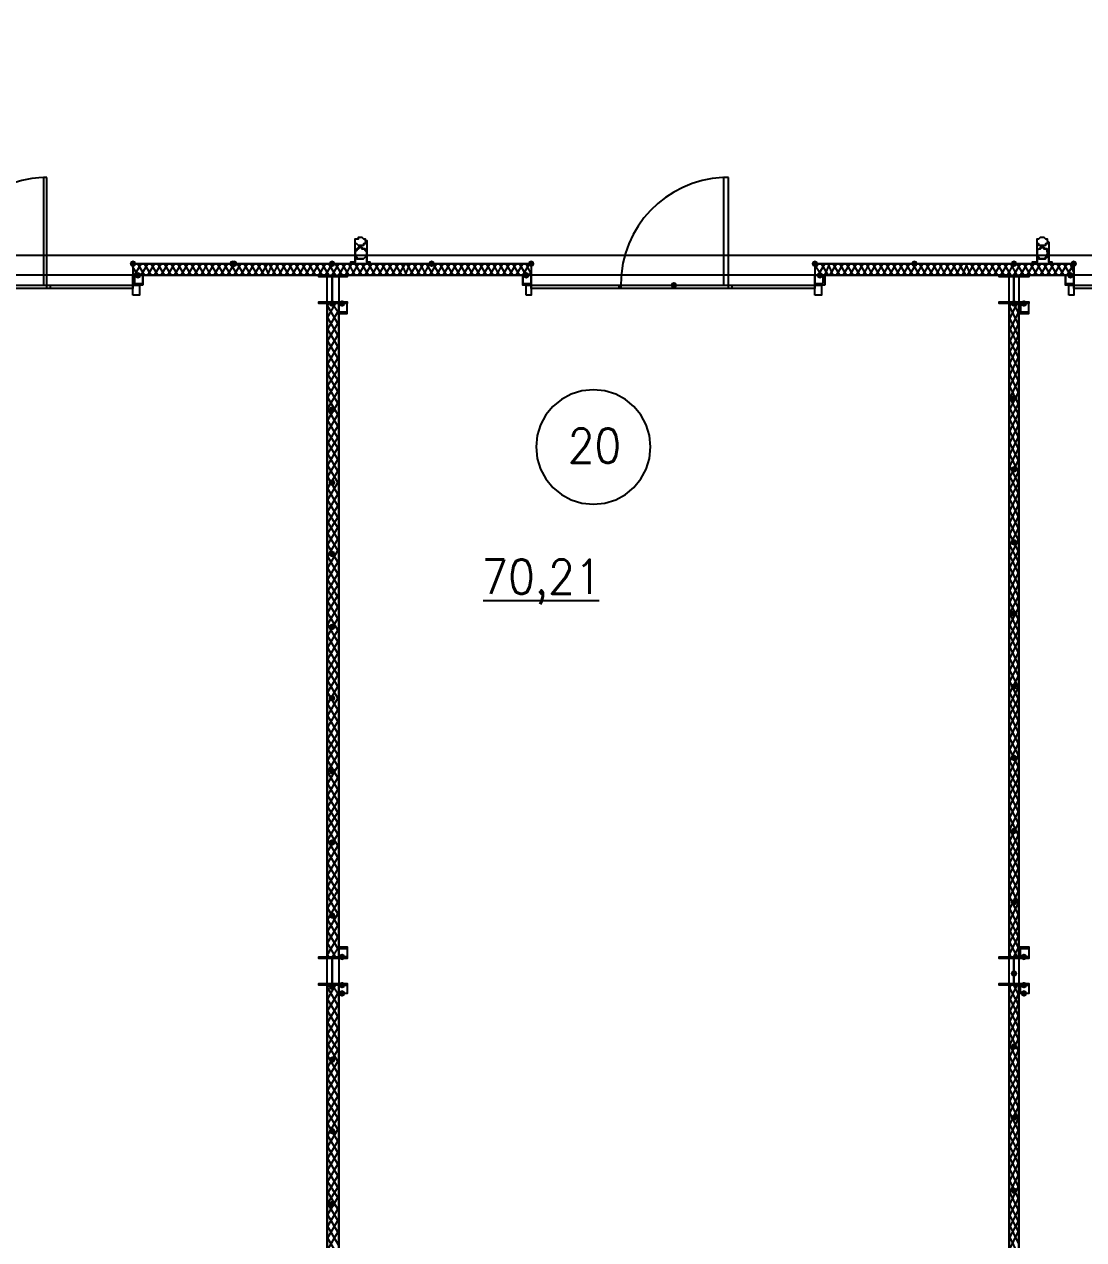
# Model space of a CAD drawing. Header units: millimetres. Extents: x 0 to 420, y 0 to 297.
# Drawn here: x 335 to 362.03, y 196.15 to 227.18 of the extents above; entities that cross this region are included whole.
import ezdxf

# ---------------------------------------------------------------- set-up
doc = ezdxf.new("R2010")
doc.units = ezdxf.units.MM
doc.layers.get('0').update_dxf_attribs({"linetype": 'CONTINUOUS'})
doc.styles.get("Standard").update_dxf_attribs({"font": 'STANDARD'})

msp = doc.modelspace()

# ---------------------------------------------------------------- hatches: boundary and pattern name
at = {"true_color": 0x0000fe}
for points in [[(337.862333, 221.064667), (337.837462, 221.004871), (337.777667, 220.98), (337.717871, 221.004871), (337.693, 221.064667), (337.717871, 221.124462), (337.777667, 221.149333), (337.837462, 221.124463)], [(340.402333, 221.064667), (340.377462, 221.004871), (340.317667, 220.98), (340.257871, 221.004871), (340.233, 221.064667), (340.257871, 221.124462), (340.317667, 221.149333), (340.377462, 221.124463)], [(340.444667, 221.064667), (340.419796, 221.004871), (340.36, 220.98), (340.300204, 221.004871), (340.275333, 221.064667), (340.300204, 221.124462), (340.36, 221.149333), (340.419796, 221.124463)], [(342.942333, 221.064667), (342.917462, 221.004871), (342.857667, 220.98), (342.797871, 221.004871), (342.773, 221.064667), (342.797871, 221.124462), (342.857667, 221.149333), (342.917462, 221.124463)], [(342.942333, 221.064667), (342.917462, 221.004871), (342.857667, 220.98), (342.797871, 221.004871), (342.773, 221.064667), (342.797871, 221.124462), (342.857667, 221.149333), (342.917462, 221.124463)], [(342.942333, 221.064667), (342.917462, 221.004871), (342.857667, 220.98), (342.797871, 221.004871), (342.773, 221.064667), (342.797871, 221.124462), (342.857667, 221.149333), (342.917462, 221.124463)], [(342.942333, 221.064667), (342.917462, 221.004871), (342.857667, 220.98), (342.797871, 221.004871), (342.773, 221.064667), (342.797871, 221.124462), (342.857667, 221.149333), (342.917462, 221.124463)], [(345.482333, 221.064667), (345.457462, 221.004871), (345.397667, 220.98), (345.337871, 221.004871), (345.313, 221.064667), (345.337871, 221.124462), (345.397667, 221.149333), (345.457462, 221.124463)], [(345.482333, 221.064667), (345.457462, 221.004871), (345.397667, 220.98), (345.337871, 221.004871), (345.313, 221.064667), (345.337871, 221.124462), (345.397667, 221.149333), (345.457462, 221.124463)], [(348.022333, 221.064667), (347.997462, 221.004871), (347.937667, 220.98), (347.877871, 221.004871), (347.853, 221.064667), (347.877871, 221.124462), (347.937667, 221.149333), (347.997462, 221.124463)], [(355.261333, 221.064667), (355.236463, 221.004871), (355.176667, 220.98), (355.116871, 221.004871), (355.092, 221.064667), (355.116871, 221.124462), (355.176667, 221.149333), (355.236462, 221.124463)], [(357.801333, 221.064667), (357.776462, 221.004871), (357.716667, 220.98), (357.656871, 221.004871), (357.632, 221.064667), (357.656871, 221.124462), (357.716667, 221.149333), (357.776462, 221.124463)], [(357.801333, 221.064667), (357.776462, 221.004871), (357.716667, 220.98), (357.656871, 221.004871), (357.632, 221.064667), (357.656871, 221.124462), (357.716667, 221.149333), (357.776462, 221.124463)], [(360.341333, 221.064667), (360.316462, 221.004871), (360.256667, 220.98), (360.196871, 221.004871), (360.172, 221.064667), (360.196871, 221.124462), (360.256667, 221.149333), (360.316462, 221.124463)], [(360.341333, 221.064667), (360.316462, 221.004871), (360.256667, 220.98), (360.196871, 221.004871), (360.172, 221.064667), (360.196871, 221.124462), (360.256667, 221.149333), (360.316462, 221.124463)], [(360.341333, 221.064667), (360.316462, 221.004871), (360.256667, 220.98), (360.196871, 221.004871), (360.172, 221.064667), (360.196871, 221.124462), (360.256667, 221.149333), (360.316462, 221.124463)], [(360.341333, 221.064667), (360.316462, 221.004871), (360.256667, 220.98), (360.196871, 221.004871), (360.172, 221.064667), (360.196871, 221.124462), (360.256667, 221.149333), (360.316462, 221.124463)], [(361.865333, 221.064667), (361.840463, 221.004871), (361.780667, 220.98), (361.720871, 221.004871), (361.696, 221.064667), (361.720871, 221.124462), (361.780667, 221.149333), (361.840462, 221.124463)]]:
    msp.add_hatch(color=0, dxfattribs=at).paths.add_polyline_path(points, flags=0)
at = {"true_color": 0x000007}
h = msp.add_hatch(color=0, dxfattribs=at)
h.paths.add_polyline_path([(337.777667, 221.064667), (342.857667, 221.064667)], flags=0)
h.paths.add_polyline_path([(342.857667, 221.064667), (337.777667, 221.064667)], flags=0)
h = msp.add_hatch(color=0, dxfattribs=at)
h.paths.add_polyline_path([(342.857667, 221.064667), (347.937667, 221.064667)], flags=0)
h.paths.add_polyline_path([(347.937667, 221.064667), (342.857667, 221.064667)], flags=0)
h = msp.add_hatch(color=0, dxfattribs=at)
h.paths.add_polyline_path([(355.176667, 221.064667), (360.256667, 221.064667)], flags=0)
h.paths.add_polyline_path([(360.256667, 221.064667), (355.176667, 221.064667)], flags=0)
h = msp.add_hatch(color=0, dxfattribs=at)
h.paths.add_polyline_path([(360.256667, 221.064667), (361.780667, 221.064667)], flags=0)
h.paths.add_polyline_path([(361.780667, 221.064667), (360.256667, 221.064667)], flags=0)
for points in [[(337.989333, 220.768333), (337.964462, 220.708537), (337.904667, 220.683667), (337.844871, 220.708537), (337.82, 220.768333), (337.844871, 220.828129), (337.904667, 220.853), (337.964462, 220.828129)], [(347.895333, 220.768333), (347.870463, 220.708537), (347.810667, 220.683667), (347.750871, 220.708537), (347.726, 220.768333), (347.750871, 220.828129), (347.810667, 220.853), (347.870462, 220.828129)], [(351.663, 220.514333), (351.638129, 220.454537), (351.578333, 220.429667), (351.518537, 220.454537), (351.493667, 220.514333), (351.518537, 220.574129), (351.578333, 220.599), (351.638129, 220.574129)], [(351.663, 220.514333), (351.638129, 220.454537), (351.578333, 220.429667), (351.518537, 220.454537), (351.493667, 220.514333), (351.518537, 220.574129), (351.578333, 220.599), (351.638129, 220.574129)], [(355.388333, 220.768333), (355.363462, 220.708537), (355.303667, 220.683667), (355.243871, 220.708537), (355.219, 220.768333), (355.243871, 220.828129), (355.303667, 220.853), (355.363462, 220.828129)], [(361.780667, 220.768333), (361.755796, 220.708537), (361.696, 220.683667), (361.636204, 220.708537), (361.611333, 220.768333), (361.636204, 220.828129), (361.696, 220.853), (361.755796, 220.828129)], [(342.942333, 220.048667), (342.917462, 219.988871), (342.857667, 219.964), (342.797871, 219.988871), (342.773, 220.048667), (342.797871, 220.108462), (342.857667, 220.133333), (342.917462, 220.108463)], [(343.196333, 220.048667), (343.171462, 219.988871), (343.111667, 219.964), (343.051871, 219.988871), (343.027, 220.048667), (343.051871, 220.108462), (343.111667, 220.133333), (343.171462, 220.108463)], [(360.341333, 220.048667), (360.316462, 219.988871), (360.256667, 219.964), (360.196871, 219.988871), (360.172, 220.048667), (360.196871, 220.108462), (360.256667, 220.133333), (360.316462, 220.108463)], [(360.595333, 220.048667), (360.570462, 219.988871), (360.510667, 219.964), (360.450871, 219.988871), (360.426, 220.048667), (360.450871, 220.108462), (360.510667, 220.133333), (360.570462, 220.108463)], [(360.341333, 217.635667), (360.316462, 217.575871), (360.256667, 217.551), (360.196871, 217.575871), (360.172, 217.635667), (360.196871, 217.695462), (360.256667, 217.720333), (360.316462, 217.695463)], [(342.942333, 217.339333), (342.917462, 217.279538), (342.857667, 217.254667), (342.797871, 217.279538), (342.773, 217.339333), (342.797871, 217.399129), (342.857667, 217.424), (342.917462, 217.399129)], [(360.341333, 215.815333), (360.316462, 215.755537), (360.256667, 215.730667), (360.196871, 215.755537), (360.172, 215.815333), (360.196871, 215.875129), (360.256667, 215.9), (360.316462, 215.875129)], [(342.942333, 215.476667), (342.917462, 215.416871), (342.857667, 215.392), (342.797871, 215.416871), (342.773, 215.476667), (342.797871, 215.536462), (342.857667, 215.561333), (342.917462, 215.536463)], [(360.341333, 213.952667), (360.316462, 213.892871), (360.256667, 213.868), (360.196871, 213.892871), (360.172, 213.952667), (360.196871, 214.012462), (360.256667, 214.037333), (360.316462, 214.012463)], [(342.942333, 213.656333), (342.917462, 213.596537), (342.857667, 213.571667), (342.797871, 213.596537), (342.773, 213.656333), (342.797871, 213.716129), (342.857667, 213.741), (342.917462, 213.716129)], [(360.341333, 212.132333), (360.316462, 212.072537), (360.256667, 212.047667), (360.196871, 212.072537), (360.172, 212.132333), (360.196871, 212.192129), (360.256667, 212.217), (360.316462, 212.192129)], [(342.942333, 211.793667), (342.917462, 211.733871), (342.857667, 211.709), (342.797871, 211.733871), (342.773, 211.793667), (342.797871, 211.853462), (342.857667, 211.878333), (342.917462, 211.853463)], [(360.341333, 210.269667), (360.316462, 210.209871), (360.256667, 210.185), (360.196871, 210.209871), (360.172, 210.269667), (360.196871, 210.329462), (360.256667, 210.354333), (360.316462, 210.329463)], [(342.942333, 209.973333), (342.917462, 209.913537), (342.857667, 209.888667), (342.797871, 209.913537), (342.773, 209.973333), (342.797871, 210.033129), (342.857667, 210.058), (342.917462, 210.033129)], [(360.341333, 208.449333), (360.316462, 208.389537), (360.256667, 208.364667), (360.196871, 208.389537), (360.172, 208.449333), (360.196871, 208.509129), (360.256667, 208.534), (360.316462, 208.509129)], [(342.942333, 208.110667), (342.917462, 208.050871), (342.857667, 208.026), (342.797871, 208.050871), (342.773, 208.110667), (342.797871, 208.170462), (342.857667, 208.195333), (342.917462, 208.170463)], [(360.341333, 206.586667), (360.316462, 206.526871), (360.256667, 206.502), (360.196871, 206.526871), (360.172, 206.586667), (360.196871, 206.646462), (360.256667, 206.671333), (360.316462, 206.646463)], [(342.942333, 206.290333), (342.917462, 206.230537), (342.857667, 206.205667), (342.797871, 206.230537), (342.773, 206.290333), (342.797871, 206.350129), (342.857667, 206.375), (342.917462, 206.350129)], [(360.341333, 204.766333), (360.316462, 204.706537), (360.256667, 204.681667), (360.196871, 204.706537), (360.172, 204.766333), (360.196871, 204.826129), (360.256667, 204.851), (360.316462, 204.826129)], [(342.942333, 204.427667), (342.917462, 204.367871), (342.857667, 204.343), (342.797871, 204.367871), (342.773, 204.427667), (342.797871, 204.487462), (342.857667, 204.512333), (342.917462, 204.487463)], [(343.196333, 203.369333), (343.171462, 203.309537), (343.111667, 203.284667), (343.051871, 203.309537), (343.027, 203.369333), (343.051871, 203.429129), (343.111667, 203.454), (343.171462, 203.429129)], [(360.595333, 203.369333), (360.570462, 203.309537), (360.510667, 203.284667), (360.450871, 203.309537), (360.426, 203.369333), (360.450871, 203.429129), (360.510667, 203.454), (360.570462, 203.429129)], [(360.341333, 202.946), (360.316462, 202.886204), (360.256667, 202.861333), (360.196871, 202.886204), (360.172, 202.946), (360.196871, 203.005796), (360.256667, 203.030667), (360.316462, 203.005796)], [(342.942333, 202.607333), (342.917462, 202.547537), (342.857667, 202.522667), (342.797871, 202.547537), (342.773, 202.607333), (342.797871, 202.667129), (342.857667, 202.692), (342.917462, 202.667129)], [(343.196333, 202.649667), (343.171462, 202.589871), (343.111667, 202.565), (343.051871, 202.589871), (343.027, 202.649667), (343.051871, 202.709462), (343.111667, 202.734333), (343.171462, 202.709463)], [(360.595333, 202.649667), (360.570462, 202.589871), (360.510667, 202.565), (360.450871, 202.589871), (360.426, 202.649667), (360.450871, 202.709462), (360.510667, 202.734333), (360.570462, 202.709463)], [(343.196333, 202.438), (343.171462, 202.378204), (343.111667, 202.353333), (343.051871, 202.378204), (343.027, 202.438), (343.051871, 202.497796), (343.111667, 202.522667), (343.171462, 202.497796)], [(360.595333, 202.438), (360.570462, 202.378204), (360.510667, 202.353333), (360.450871, 202.378204), (360.426, 202.438), (360.450871, 202.497796), (360.510667, 202.522667), (360.570462, 202.497796)], [(360.341333, 201.083333), (360.316462, 201.023537), (360.256667, 200.998667), (360.196871, 201.023537), (360.172, 201.083333), (360.196871, 201.143129), (360.256667, 201.168), (360.316462, 201.143129)], [(342.942333, 200.744667), (342.917462, 200.684871), (342.857667, 200.66), (342.797871, 200.684871), (342.773, 200.744667), (342.797871, 200.804462), (342.857667, 200.829333), (342.917462, 200.804463)], [(360.341333, 199.263), (360.316462, 199.203204), (360.256667, 199.178333), (360.196871, 199.203204), (360.172, 199.263), (360.196871, 199.322796), (360.256667, 199.347667), (360.316462, 199.322796)], [(342.942333, 198.924333), (342.917462, 198.864537), (342.857667, 198.839667), (342.797871, 198.864537), (342.773, 198.924333), (342.797871, 198.984129), (342.857667, 199.009), (342.917462, 198.984129)], [(360.341333, 197.400333), (360.316462, 197.340537), (360.256667, 197.315667), (360.196871, 197.340537), (360.172, 197.400333), (360.196871, 197.460129), (360.256667, 197.485), (360.316462, 197.460129)], [(342.942333, 197.061667), (342.917462, 197.001871), (342.857667, 196.977), (342.797871, 197.001871), (342.773, 197.061667), (342.797871, 197.121462), (342.857667, 197.146333), (342.917462, 197.121463)]]:
    msp.add_hatch(color=0, dxfattribs=at).paths.add_polyline_path(points, flags=0)

# ---------------------------------------------------------------- linework, layer by layer
at = {"color": 0, "true_color": 0x000007}
for points in [[(116.416667, 229.912333), (377.994333, 229.912333), (377.994333, 221.276333), (116.416667, 221.276333)], [(335.576333, 223.266), (335.491667, 223.266), (335.491667, 220.514333), (335.576333, 220.514333)], [(352.975333, 223.266), (352.848333, 223.266), (352.848333, 220.514333), (352.975333, 220.514333)], [(343.450333, 221.615), (343.450333, 221.657333), (343.450333, 221.699667), (343.492667, 221.699667), (343.535, 221.699667), (343.535, 221.742), (343.577333, 221.742), (343.619667, 221.742), (343.662, 221.699667), (343.704333, 221.699667), (343.704333, 221.657333), (343.746667, 221.657333), (343.746667, 221.615), (343.704333, 221.615), (343.704333, 221.572667), (343.662, 221.572667), (343.662, 221.530333), (343.619667, 221.530333), (343.577333, 221.530333), (343.535, 221.530333), (343.492667, 221.572667), (343.450333, 221.572667)], [(360.849333, 221.615), (360.849333, 221.657333), (360.849333, 221.699667), (360.891667, 221.699667), (360.934, 221.742), (360.976333, 221.742), (361.018667, 221.742), (361.061, 221.699667), (361.103333, 221.699667), (361.103333, 221.657333), (361.145667, 221.615), (361.103333, 221.615), (361.103333, 221.572667), (361.061, 221.572667), (361.061, 221.530333), (361.018667, 221.530333), (360.976333, 221.530333), (360.934, 221.530333), (360.891667, 221.530333), (360.891667, 221.572667), (360.849333, 221.572667)], [(104.309333, 103.589667), (390.101667, 103.589667), (390.101667, 221.276333), (104.309333, 221.276333)], [(343.323333, 221.107), (343.450333, 221.107), (343.450333, 221.318667), (343.450333, 221.361), (343.450333, 221.403333), (343.492667, 221.445667), (343.535, 221.445667), (343.535, 221.488), (343.577333, 221.488), (343.619667, 221.488), (343.662, 221.445667), (343.704333, 221.445667), (343.704333, 221.403333), (343.746667, 221.361), (343.746667, 221.318667), (343.746667, 221.107), (343.831333, 221.107), (343.746667, 221.107), (343.746667, 221.318667), (343.746667, 221.361), (343.704333, 221.403333), (343.704333, 221.445667), (343.662, 221.445667), (343.619667, 221.445667), (343.619667, 221.488), (343.577333, 221.488), (343.535, 221.445667), (343.492667, 221.445667), (343.492667, 221.403333), (343.450333, 221.403333), (343.450333, 221.361), (343.450333, 221.318667), (343.450333, 221.107), (343.323333, 221.107), (343.450333, 221.107), (343.450333, 221.318667), (343.450333, 221.361), (343.450333, 221.403333), (343.492667, 221.445667), (343.535, 221.445667), (343.535, 221.488), (343.577333, 221.488), (343.619667, 221.488), (343.662, 221.445667), (343.704333, 221.445667), (343.704333, 221.403333), (343.746667, 221.361), (343.746667, 221.318667), (343.746667, 221.107), (343.831333, 221.107), (343.746667, 221.107), (343.746667, 221.318667), (343.746667, 221.361), (343.704333, 221.403333), (343.704333, 221.445667), (343.662, 221.445667), (343.619667, 221.445667), (343.619667, 221.488), (343.577333, 221.488), (343.535, 221.445667), (343.492667, 221.445667), (343.492667, 221.403333), (343.450333, 221.403333), (343.450333, 221.361), (343.450333, 221.318667), (343.450333, 221.107), (343.323333, 221.107), (343.450333, 221.107), (343.450333, 221.318667), (343.450333, 221.361), (343.450333, 221.403333), (343.492667, 221.403333), (343.492667, 221.445667), (343.535, 221.445667), (343.577333, 221.488), (343.619667, 221.488), (343.619667, 221.445667), (343.662, 221.445667), (343.704333, 221.445667), (343.704333, 221.403333), (343.746667, 221.361), (343.746667, 221.318667), (343.746667, 221.107), (343.831333, 221.107), (343.746667, 221.107), (343.746667, 221.318667), (343.746667, 221.361), (343.704333, 221.403333), (343.704333, 221.445667), (343.662, 221.445667), (343.619667, 221.488), (343.577333, 221.488), (343.535, 221.488), (343.535, 221.445667), (343.492667, 221.445667), (343.450333, 221.403333), (343.450333, 221.361), (343.450333, 221.318667), (343.450333, 221.107)], [(343.450333, 221.318667), (343.450333, 221.276333), (343.450333, 221.234), (343.492667, 221.234), (343.492667, 221.191667), (343.535, 221.191667), (343.577333, 221.191667), (343.619667, 221.191667), (343.662, 221.191667), (343.704333, 221.234), (343.746667, 221.276333), (343.746667, 221.318667), (343.746667, 221.361), (343.704333, 221.403333), (343.704333, 221.445667), (343.662, 221.445667), (343.619667, 221.445667), (343.619667, 221.488), (343.577333, 221.488), (343.535, 221.445667), (343.492667, 221.445667), (343.492667, 221.403333), (343.450333, 221.403333), (343.450333, 221.361), (343.450333, 221.318667), (343.450333, 221.361), (343.450333, 221.403333), (343.492667, 221.403333), (343.492667, 221.445667), (343.535, 221.445667), (343.577333, 221.488), (343.619667, 221.488), (343.619667, 221.445667), (343.662, 221.445667), (343.704333, 221.445667), (343.704333, 221.403333), (343.746667, 221.361), (343.746667, 221.318667), (343.746667, 221.276333), (343.704333, 221.234), (343.662, 221.191667), (343.619667, 221.191667), (343.577333, 221.191667), (343.535, 221.191667), (343.492667, 221.191667), (343.492667, 221.234), (343.450333, 221.234), (343.450333, 221.276333)], [(343.746667, 221.318667), (343.746667, 221.276333), (343.704333, 221.234), (343.662, 221.191667), (343.619667, 221.191667), (343.577333, 221.191667), (343.535, 221.191667), (343.492667, 221.191667), (343.492667, 221.234), (343.450333, 221.234), (343.450333, 221.276333), (343.450333, 221.318667), (343.450333, 221.361), (343.450333, 221.403333), (343.492667, 221.403333), (343.492667, 221.445667), (343.535, 221.445667), (343.577333, 221.488), (343.619667, 221.488), (343.619667, 221.445667), (343.662, 221.445667), (343.704333, 221.445667), (343.704333, 221.403333), (343.746667, 221.361)], [(360.722333, 221.107), (360.849333, 221.107), (360.849333, 221.318667), (360.849333, 221.361), (360.849333, 221.403333), (360.891667, 221.445667), (360.934, 221.445667), (360.934, 221.488), (360.976333, 221.488), (361.018667, 221.488), (361.061, 221.445667), (361.103333, 221.445667), (361.103333, 221.403333), (361.103333, 221.361), (361.145667, 221.361), (361.145667, 221.318667), (361.145667, 221.107), (361.230333, 221.107), (361.145667, 221.107), (361.145667, 221.318667), (361.145667, 221.361), (361.103333, 221.361), (361.103333, 221.403333), (361.061, 221.445667), (361.018667, 221.445667), (360.976333, 221.488), (360.934, 221.445667), (360.891667, 221.445667), (360.849333, 221.403333), (360.849333, 221.361), (360.849333, 221.318667), (360.849333, 221.107), (360.722333, 221.107), (360.849333, 221.107), (360.849333, 221.318667), (360.849333, 221.361), (360.849333, 221.403333), (360.891667, 221.445667), (360.934, 221.445667), (360.934, 221.488), (360.976333, 221.488), (361.018667, 221.488), (361.061, 221.445667), (361.103333, 221.445667), (361.103333, 221.403333), (361.103333, 221.361), (361.145667, 221.361), (361.145667, 221.318667), (361.145667, 221.107), (361.230333, 221.107), (361.145667, 221.107), (361.145667, 221.318667), (361.145667, 221.361), (361.103333, 221.361), (361.103333, 221.403333), (361.061, 221.445667), (361.018667, 221.445667), (360.976333, 221.488), (360.934, 221.445667), (360.891667, 221.445667), (360.849333, 221.403333), (360.849333, 221.361), (360.849333, 221.318667), (360.849333, 221.107), (360.722333, 221.107), (360.849333, 221.107), (360.849333, 221.318667), (360.849333, 221.361), (360.849333, 221.403333), (360.891667, 221.445667), (360.934, 221.445667), (360.976333, 221.488), (361.018667, 221.445667), (361.061, 221.445667), (361.103333, 221.403333), (361.103333, 221.361), (361.145667, 221.361), (361.145667, 221.318667), (361.145667, 221.107), (361.230333, 221.107), (361.145667, 221.107), (361.145667, 221.318667), (361.145667, 221.361), (361.103333, 221.361), (361.103333, 221.403333), (361.103333, 221.445667), (361.061, 221.445667), (361.018667, 221.488), (360.976333, 221.488), (360.934, 221.488), (360.934, 221.445667), (360.891667, 221.445667), (360.849333, 221.403333), (360.849333, 221.361), (360.849333, 221.318667), (360.849333, 221.107)], [(360.849333, 221.318667), (360.849333, 221.276333), (360.849333, 221.234), (360.891667, 221.234), (360.891667, 221.191667), (360.934, 221.191667), (360.976333, 221.191667), (361.018667, 221.191667), (361.061, 221.191667), (361.061, 221.234), (361.103333, 221.234), (361.103333, 221.276333), (361.103333, 221.318667), (361.145667, 221.318667), (361.103333, 221.361), (361.103333, 221.403333), (361.061, 221.445667), (361.018667, 221.445667), (360.976333, 221.488), (360.934, 221.445667), (360.891667, 221.445667), (360.849333, 221.403333), (360.849333, 221.361), (360.849333, 221.318667), (360.849333, 221.361), (360.849333, 221.403333), (360.891667, 221.445667), (360.934, 221.445667), (360.976333, 221.488), (361.018667, 221.445667), (361.061, 221.445667), (361.103333, 221.403333), (361.103333, 221.361), (361.145667, 221.318667), (361.103333, 221.318667), (361.103333, 221.276333), (361.103333, 221.234), (361.061, 221.234), (361.061, 221.191667), (361.018667, 221.191667), (360.976333, 221.191667), (360.934, 221.191667), (360.891667, 221.191667), (360.891667, 221.234), (360.849333, 221.234), (360.849333, 221.276333)], [(361.145667, 221.318667), (361.103333, 221.318667), (361.103333, 221.276333), (361.103333, 221.234), (361.061, 221.234), (361.061, 221.191667), (361.018667, 221.191667), (360.976333, 221.191667), (360.934, 221.191667), (360.891667, 221.191667), (360.891667, 221.234), (360.849333, 221.234), (360.849333, 221.276333), (360.849333, 221.318667), (360.849333, 221.361), (360.849333, 221.403333), (360.891667, 221.445667), (360.934, 221.445667), (360.976333, 221.488), (361.018667, 221.445667), (361.061, 221.445667), (361.103333, 221.403333), (361.103333, 221.361)], [(337.777667, 221.064667), (342.857667, 221.064667)], [(342.857667, 221.064667), (337.777667, 221.064667)], [(337.777667, 221.064667), (342.857667, 221.064667)], [(337.777667, 221.064667), (342.857667, 221.064667)], [(342.857667, 221.064667), (347.937667, 221.064667)], [(347.937667, 221.064667), (342.857667, 221.064667)], [(347.937667, 221.064667), (342.857667, 221.064667)], [(347.937667, 221.064667), (342.857667, 221.064667)], [(355.176667, 221.064667), (360.256667, 221.064667)], [(360.256667, 221.064667), (355.176667, 221.064667)], [(355.176667, 221.064667), (360.256667, 221.064667)], [(355.176667, 221.064667), (360.256667, 221.064667)], [(360.256667, 221.064667), (361.780667, 221.064667)], [(361.780667, 221.064667), (360.256667, 221.064667)], [(361.780667, 221.064667), (360.256667, 221.064667)], [(361.780667, 221.064667), (360.256667, 221.064667)], [(342.730667, 186.266667), (342.730667, 220.768333), (325.628, 220.768333), (325.628, 186.266667)], [(338.031667, 220.514333), (337.777667, 220.514333), (337.777667, 220.768333), (338.031667, 220.768333)], [(338.031667, 220.556667), (338.031667, 220.768333), (337.82, 220.768333), (337.82, 220.556667)], [(343.238667, 220.048667), (342.519, 220.048667), (342.519, 220.091), (342.857667, 220.091), (342.857667, 220.726), (342.519, 220.726), (342.519, 220.768333), (343.238667, 220.768333), (343.238667, 220.726), (342.857667, 220.726), (342.857667, 220.091), (343.238667, 220.091)], [(343.027, 186.266667), (360.129667, 186.266667), (360.129667, 220.768333), (343.027, 220.768333)], [(347.937667, 220.514333), (347.726, 220.514333), (347.726, 220.768333), (347.937667, 220.768333)], [(347.937667, 220.556667), (347.937667, 220.768333), (347.726, 220.768333), (347.726, 220.556667)], [(355.430667, 220.514333), (355.176667, 220.514333), (355.176667, 220.768333), (355.430667, 220.768333)], [(355.388333, 220.556667), (355.388333, 220.768333), (355.176667, 220.768333), (355.176667, 220.556667)], [(360.637667, 220.048667), (359.875667, 220.048667), (359.875667, 220.091), (360.256667, 220.091), (360.256667, 220.726), (359.875667, 220.726), (359.875667, 220.768333), (360.637667, 220.768333), (360.637667, 220.726), (360.256667, 220.726), (360.256667, 220.091), (360.637667, 220.091)], [(360.383667, 220.768333), (360.383667, 186.266667), (389.593667, 186.266667), (389.593667, 214.672333), (372.787333, 214.672333), (372.787333, 220.768333)], [(361.780667, 220.514333), (361.569, 220.514333), (361.569, 220.768333), (361.780667, 220.768333)], [(361.780667, 220.556667), (361.780667, 220.768333), (361.569, 220.768333), (361.569, 220.556667)], [(330.538667, 220.514333), (337.777667, 220.514333), (337.777667, 220.429667), (330.538667, 220.429667)], [(335.576333, 220.514333), (335.661, 220.514333), (335.661, 220.429667), (335.576333, 220.429667)], [(337.777667, 220.260333), (337.777667, 220.514333), (337.947, 220.514333), (337.947, 220.260333)], [(347.810667, 220.260333), (347.810667, 220.514333), (347.937667, 220.514333), (347.937667, 220.260333)], [(347.937667, 220.514333), (355.176667, 220.514333), (355.176667, 220.429667), (347.937667, 220.429667)], [(350.181333, 220.514333), (350.223667, 220.514333), (350.223667, 220.429667), (350.181333, 220.429667)], [(352.975333, 220.514333), (353.06, 220.514333), (353.06, 220.429667), (352.975333, 220.429667)], [(355.176667, 220.260333), (355.176667, 220.514333), (355.346, 220.514333), (355.346, 220.260333)], [(361.653667, 220.260333), (361.653667, 220.514333), (361.780667, 220.514333), (361.780667, 220.260333)], [(361.780667, 220.514333), (369.019667, 220.514333), (369.019667, 220.429667), (361.780667, 220.429667)], [(343.027, 203.369333), (343.027, 220.048667), (342.730667, 220.048667), (342.730667, 203.369333)], [(343.238667, 220.048667), (343.027, 220.048667), (343.027, 219.837), (343.238667, 219.837), (343.238667, 220.048667), (343.027, 220.048667), (343.027, 219.794667), (343.238667, 219.794667)], [(360.129667, 220.048667), (360.129667, 203.369333), (360.383667, 203.369333), (360.383667, 220.048667)], [(360.637667, 220.048667), (360.426, 220.048667), (360.426, 219.837), (360.637667, 219.837), (360.637667, 220.048667), (360.383667, 220.048667), (360.383667, 219.794667), (360.637667, 219.794667)], [(343.238667, 203.369333), (343.027, 203.369333), (343.027, 203.581), (343.238667, 203.581), (343.238667, 203.369333), (343.027, 203.369333), (343.027, 203.623333), (343.238667, 203.623333)], [(360.637667, 203.369333), (360.426, 203.369333), (360.426, 203.581), (360.637667, 203.581), (360.637667, 203.369333), (360.383667, 203.369333), (360.383667, 203.623333), (360.637667, 203.623333)], [(343.238667, 202.649667), (342.519, 202.649667), (342.519, 202.692), (342.857667, 202.692), (342.857667, 203.327), (342.519, 203.327), (342.519, 203.369333), (343.238667, 203.369333), (343.238667, 203.327), (342.857667, 203.327), (342.857667, 202.692), (343.238667, 202.692)], [(360.637667, 202.649667), (359.875667, 202.649667), (359.875667, 202.692), (360.256667, 202.692), (360.256667, 203.327), (359.875667, 203.327), (359.875667, 203.369333), (360.637667, 203.369333), (360.637667, 203.327), (360.256667, 203.327), (360.256667, 202.692), (360.637667, 202.692)], [(343.238667, 202.438), (343.027, 202.438), (343.027, 202.649667), (343.238667, 202.649667), (343.238667, 202.438), (343.027, 202.438), (343.027, 202.649667), (343.238667, 202.649667)], [(360.637667, 202.438), (360.426, 202.438), (360.426, 202.649667), (360.637667, 202.649667), (360.637667, 202.438), (360.383667, 202.438), (360.383667, 202.649667), (360.637667, 202.649667)]]:
    msp.add_lwpolyline(points, close=True, dxfattribs=at)
for points in [[(335.46901, 223.262977), (335.200484, 223.237163), (334.940402, 223.186219), (334.689983, 223.111416), (334.45044, 223.014024), (334.222991, 222.895314), (334.008852, 222.756555), (333.809238, 222.599018), (333.625367, 222.423973), (333.458453, 222.23269), (333.309713, 222.026438), (333.180364, 221.806489), (333.071621, 221.574112), (332.9847, 221.330577), (332.920818, 221.077154), (332.881191, 220.815115), (332.867034, 220.545728)], [(352.825677, 223.262977), (352.55715, 223.237163), (352.297069, 223.186219), (352.046649, 223.111416), (351.807107, 223.014024), (351.579658, 222.895314), (351.365519, 222.756555), (351.165905, 222.599018), (350.982033, 222.423973), (350.81512, 222.23269), (350.66638, 222.026438), (350.537031, 221.806489), (350.428288, 221.574112), (350.341367, 221.330577), (350.277485, 221.077154), (350.237857, 220.815115), (350.223701, 220.545728)], [(343.450333, 221.318667), (343.450333, 221.615)], [(343.746667, 221.615), (343.746667, 221.318667)], [(360.849333, 221.318667), (360.849333, 221.615)], [(361.145667, 221.615), (361.145667, 221.318667)], [(337.777667, 221.064667), (342.857667, 221.064667), (337.777667, 221.064667), (342.857667, 221.064667)], [(337.777667, 220.98), (337.82, 221.064667)], [(337.777667, 221.064667), (337.777667, 220.768333)], [(337.777667, 221.064667), (337.777667, 220.768333)], [(347.937667, 221.064667), (337.777667, 221.064667)], [(337.904667, 220.768333), (337.777667, 220.98)], [(337.82, 220.768333), (337.989333, 221.064667)], [(338.074, 220.768333), (337.904667, 221.064667)], [(337.989333, 220.768333), (338.158667, 221.064667)], [(338.243333, 220.768333), (338.074, 221.064667)], [(338.158667, 220.768333), (338.328, 221.064667)], [(338.412667, 220.768333), (338.243333, 221.064667)], [(338.328, 220.768333), (338.497333, 221.064667)], [(338.582, 220.768333), (338.412667, 221.064667)], [(338.497333, 220.768333), (338.666667, 221.064667)], [(338.751333, 220.768333), (338.582, 221.064667)], [(338.666667, 220.768333), (338.836, 221.064667)], [(338.920667, 220.768333), (338.751333, 221.064667)], [(338.836, 220.768333), (339.005333, 221.064667)], [(339.09, 220.768333), (338.920667, 221.064667)], [(339.005333, 220.768333), (339.174667, 221.064667)], [(339.259333, 220.768333), (339.09, 221.064667)], [(339.174667, 220.768333), (339.344, 221.064667)], [(339.428667, 220.768333), (339.259333, 221.064667)], [(339.344, 220.768333), (339.513333, 221.064667)], [(339.598, 220.768333), (339.428667, 221.064667)], [(339.513333, 220.768333), (339.682667, 221.064667)], [(339.767333, 220.768333), (339.598, 221.064667)], [(339.682667, 220.768333), (339.852, 221.064667)], [(339.936667, 220.768333), (339.767333, 221.064667)], [(339.852, 220.768333), (340.021333, 221.064667)], [(340.106, 220.768333), (339.936667, 221.064667)], [(340.021333, 220.768333), (340.190667, 221.064667)], [(340.275333, 220.768333), (340.106, 221.064667)], [(340.190667, 220.768333), (340.36, 221.064667)], [(340.444667, 220.768333), (340.275333, 221.064667)], [(340.36, 220.768333), (340.529333, 221.064667)], [(340.614, 220.768333), (340.444667, 221.064667)], [(340.529333, 220.768333), (340.698667, 221.064667)], [(340.783333, 220.768333), (340.614, 221.064667)], [(340.698667, 220.768333), (340.868, 221.064667)], [(340.952667, 220.768333), (340.783333, 221.064667)], [(340.868, 220.768333), (341.037333, 221.064667)], [(341.122, 220.768333), (340.952667, 221.064667)], [(341.037333, 220.768333), (341.206667, 221.064667)], [(341.249, 220.768333), (341.122, 221.064667)], [(341.206667, 220.768333), (341.333667, 221.064667)], [(341.418333, 220.768333), (341.249, 221.064667)], [(341.333667, 220.768333), (341.503, 221.064667)], [(341.587667, 220.768333), (341.418333, 221.064667)], [(341.503, 220.768333), (341.672333, 221.064667)], [(341.757, 220.768333), (341.587667, 221.064667)], [(341.672333, 220.768333), (341.841667, 221.064667)], [(341.926333, 220.768333), (341.757, 221.064667)], [(341.841667, 220.768333), (342.011, 221.064667)], [(342.095667, 220.768333), (341.926333, 221.064667)], [(342.011, 220.768333), (342.180333, 221.064667)], [(342.265, 220.768333), (342.095667, 221.064667)], [(342.180333, 220.768333), (342.349667, 221.064667)], [(342.434333, 220.768333), (342.265, 221.064667)], [(342.349667, 220.768333), (342.519, 221.064667)], [(342.603667, 220.768333), (342.434333, 221.064667)], [(342.519, 220.768333), (342.688333, 221.064667)], [(342.773, 220.768333), (342.603667, 221.064667)], [(342.688333, 220.768333), (342.857667, 221.064667)], [(342.942333, 220.768333), (342.773, 221.064667)], [(347.937667, 221.064667), (342.857667, 221.064667), (347.937667, 221.064667), (342.857667, 221.064667)], [(342.857667, 220.768333), (343.027, 221.064667)], [(343.111667, 220.768333), (342.942333, 221.064667)], [(343.027, 220.768333), (343.196333, 221.064667)], [(343.281, 220.768333), (343.111667, 221.064667)], [(343.196333, 220.768333), (343.365667, 221.064667)], [(343.450333, 220.768333), (343.281, 221.064667)], [(343.365667, 220.768333), (343.535, 221.064667)], [(343.619667, 220.768333), (343.450333, 221.064667)], [(343.535, 220.768333), (343.704333, 221.064667)], [(343.789, 220.768333), (343.619667, 221.064667)], [(343.704333, 220.768333), (343.873667, 221.064667)], [(343.958333, 220.768333), (343.789, 221.064667)], [(343.873667, 220.768333), (344.043, 221.064667)], [(344.127667, 220.768333), (343.958333, 221.064667)], [(344.043, 220.768333), (344.212333, 221.064667)], [(344.297, 220.768333), (344.127667, 221.064667)], [(344.212333, 220.768333), (344.381667, 221.064667)], [(344.466333, 220.768333), (344.297, 221.064667)], [(344.381667, 220.768333), (344.551, 221.064667)], [(344.635667, 220.768333), (344.466333, 221.064667)], [(344.551, 220.768333), (344.720333, 221.064667)], [(344.762667, 220.768333), (344.635667, 221.064667)], [(344.720333, 220.768333), (344.847333, 221.064667)], [(344.932, 220.768333), (344.762667, 221.064667)], [(344.847333, 220.768333), (345.016667, 221.064667)], [(345.101333, 220.768333), (344.932, 221.064667)], [(345.016667, 220.768333), (345.186, 221.064667)], [(345.270667, 220.768333), (345.101333, 221.064667)], [(345.186, 220.768333), (345.355333, 221.064667)], [(345.44, 220.768333), (345.270667, 221.064667)], [(345.355333, 220.768333), (345.524667, 221.064667)], [(345.609333, 220.768333), (345.44, 221.064667)], [(345.524667, 220.768333), (345.694, 221.064667)], [(345.778667, 220.768333), (345.609333, 221.064667)], [(345.694, 220.768333), (345.863333, 221.064667)], [(345.948, 220.768333), (345.778667, 221.064667)], [(345.863333, 220.768333), (346.032667, 221.064667)], [(346.117333, 220.768333), (345.948, 221.064667)], [(346.032667, 220.768333), (346.202, 221.064667)], [(346.286667, 220.768333), (346.117333, 221.064667)], [(346.202, 220.768333), (346.371333, 221.064667)], [(346.456, 220.768333), (346.286667, 221.064667)], [(346.371333, 220.768333), (346.540667, 221.064667)], [(346.625333, 220.768333), (346.456, 221.064667)], [(346.540667, 220.768333), (346.71, 221.064667)], [(346.794667, 220.768333), (346.625333, 221.064667)], [(346.71, 220.768333), (346.879333, 221.064667)], [(346.964, 220.768333), (346.794667, 221.064667)], [(346.879333, 220.768333), (347.048667, 221.064667)], [(347.133333, 220.768333), (346.964, 221.064667)], [(347.048667, 220.768333), (347.218, 221.064667)], [(347.302667, 220.768333), (347.133333, 221.064667)], [(347.218, 220.768333), (347.387333, 221.064667)], [(347.472, 220.768333), (347.302667, 221.064667)], [(347.387333, 220.768333), (347.556667, 221.064667)], [(347.641333, 220.768333), (347.472, 221.064667)], [(347.556667, 220.768333), (347.726, 221.064667)], [(347.810667, 220.768333), (347.641333, 221.064667)], [(347.726, 220.768333), (347.895333, 221.064667)], [(347.937667, 220.810667), (347.810667, 221.064667)], [(347.937667, 221.064667), (347.937667, 220.768333)], [(347.937667, 221.064667), (347.937667, 220.768333)], [(355.176667, 221.064667), (360.256667, 221.064667), (355.176667, 221.064667), (360.256667, 221.064667)], [(355.176667, 220.937667), (355.261333, 221.064667)], [(355.176667, 221.064667), (355.176667, 220.768333)], [(355.176667, 221.064667), (355.176667, 220.768333)], [(361.780667, 221.064667), (355.176667, 221.064667)], [(355.346, 220.768333), (355.176667, 221.022333)], [(355.261333, 220.768333), (355.430667, 221.064667)], [(355.515333, 220.768333), (355.346, 221.064667)], [(355.430667, 220.768333), (355.557667, 221.064667)], [(355.642333, 220.768333), (355.515333, 221.064667)], [(355.557667, 220.768333), (355.727, 221.064667)], [(355.811667, 220.768333), (355.642333, 221.064667)], [(355.727, 220.768333), (355.896333, 221.064667)], [(355.981, 220.768333), (355.811667, 221.064667)], [(355.896333, 220.768333), (356.065667, 221.064667)], [(356.150333, 220.768333), (355.981, 221.064667)], [(356.065667, 220.768333), (356.235, 221.064667)], [(356.319667, 220.768333), (356.150333, 221.064667)], [(356.235, 220.768333), (356.404333, 221.064667)], [(356.489, 220.768333), (356.319667, 221.064667)], [(356.404333, 220.768333), (356.573667, 221.064667)], [(356.658333, 220.768333), (356.489, 221.064667)], [(356.573667, 220.768333), (356.743, 221.064667)], [(356.827667, 220.768333), (356.658333, 221.064667)], [(356.743, 220.768333), (356.912333, 221.064667)], [(356.997, 220.768333), (356.827667, 221.064667)], [(356.912333, 220.768333), (357.081667, 221.064667)], [(357.166333, 220.768333), (356.997, 221.064667)], [(357.081667, 220.768333), (357.251, 221.064667)], [(357.335667, 220.768333), (357.166333, 221.064667)], [(357.251, 220.768333), (357.420333, 221.064667)], [(357.505, 220.768333), (357.335667, 221.064667)], [(357.420333, 220.768333), (357.589667, 221.064667)], [(357.674333, 220.768333), (357.505, 221.064667)], [(357.589667, 220.768333), (357.759, 221.064667)], [(357.843667, 220.768333), (357.674333, 221.064667)], [(357.759, 220.768333), (357.928333, 221.064667)], [(358.013, 220.768333), (357.843667, 221.064667)], [(357.928333, 220.768333), (358.097667, 221.064667)], [(358.182333, 220.768333), (358.013, 221.064667)], [(358.097667, 220.768333), (358.267, 221.064667)], [(358.351667, 220.768333), (358.182333, 221.064667)], [(358.267, 220.768333), (358.436333, 221.064667)], [(358.521, 220.768333), (358.351667, 221.064667)], [(358.436333, 220.768333), (358.605667, 221.064667)], [(358.690333, 220.768333), (358.521, 221.064667)], [(358.605667, 220.768333), (358.775, 221.064667)], [(358.859667, 220.768333), (358.690333, 221.064667)], [(358.775, 220.768333), (358.944333, 221.064667)], [(359.029, 220.768333), (358.859667, 221.064667)], [(358.944333, 220.768333), (359.071333, 221.064667)], [(359.156, 220.768333), (359.029, 221.064667)], [(359.071333, 220.768333), (359.240667, 221.064667)], [(359.325333, 220.768333), (359.156, 221.064667)], [(359.240667, 220.768333), (359.41, 221.064667)], [(359.494667, 220.768333), (359.325333, 221.064667)], [(359.41, 220.768333), (359.579333, 221.064667)], [(359.664, 220.768333), (359.494667, 221.064667)], [(359.579333, 220.768333), (359.748667, 221.064667)], [(359.833333, 220.768333), (359.664, 221.064667)], [(359.748667, 220.768333), (359.918, 221.064667)], [(360.002667, 220.768333), (359.833333, 221.064667)], [(359.918, 220.768333), (360.087333, 221.064667)], [(360.172, 220.768333), (360.002667, 221.064667)], [(360.087333, 220.768333), (360.256667, 221.064667)], [(360.341333, 220.768333), (360.172, 221.064667)], [(361.780667, 221.064667), (360.256667, 221.064667), (361.780667, 221.064667), (360.256667, 221.064667)], [(360.256667, 220.768333), (360.426, 221.064667)], [(360.510667, 220.768333), (360.341333, 221.064667)], [(360.426, 220.768333), (360.595333, 221.064667)], [(360.68, 220.768333), (360.510667, 221.064667)], [(360.595333, 220.768333), (360.764667, 221.064667)], [(360.849333, 220.768333), (360.68, 221.064667)], [(360.764667, 220.768333), (360.934, 221.064667)], [(361.018667, 220.768333), (360.849333, 221.064667)], [(360.934, 220.768333), (361.103333, 221.064667)], [(361.188, 220.768333), (361.018667, 221.064667)], [(361.103333, 220.768333), (361.272667, 221.064667)], [(361.357333, 220.768333), (361.188, 221.064667)], [(361.272667, 220.768333), (361.442, 221.064667)], [(361.526667, 220.768333), (361.357333, 221.064667)], [(361.442, 220.768333), (361.611333, 221.064667)], [(361.696, 220.768333), (361.526667, 221.064667)], [(361.611333, 220.768333), (361.780667, 221.064667)], [(361.780667, 220.853), (361.696, 221.064667)], [(361.780667, 221.064667), (361.780667, 220.768333)], [(361.780667, 221.064667), (361.780667, 220.768333)], [(337.777667, 220.641333), (337.777667, 220.768333), (334.179333, 220.768333)], [(334.179333, 220.514333), (337.777667, 220.514333), (337.777667, 220.641333)], [(337.947, 220.768333), (347.810667, 220.768333)], [(342.519, 220.726), (342.519, 220.768333)], [(342.688333, 220.726), (342.688333, 220.768333)], [(342.857667, 220.048667), (342.857667, 220.768333)], [(343.027, 220.726), (343.027, 220.768333)], [(343.196333, 220.726), (343.196333, 220.768333)], [(347.895333, 220.768333), (347.937667, 220.853)], [(351.578333, 220.768333), (347.937667, 220.768333), (347.937667, 220.641333)], [(347.937667, 220.641333), (347.937667, 220.514333), (351.578333, 220.514333)], [(355.176667, 220.641333), (355.176667, 220.768333), (351.578333, 220.768333)], [(351.578333, 220.514333), (355.176667, 220.514333), (355.176667, 220.641333)], [(355.346, 220.768333), (361.653667, 220.768333)], [(359.918, 220.726), (359.918, 220.768333)], [(360.087333, 220.726), (360.087333, 220.768333)], [(360.256667, 220.048667), (360.256667, 220.768333)], [(360.426, 220.726), (360.426, 220.768333)], [(360.595333, 220.726), (360.595333, 220.768333)], [(361.780667, 220.768333), (361.780667, 220.810667)], [(365.421333, 220.768333), (361.780667, 220.768333), (361.780667, 220.641333)], [(361.780667, 220.641333), (361.780667, 220.514333), (365.421333, 220.514333)], [(337.904667, 220.514333), (337.904667, 220.556667)], [(347.810667, 220.514333), (347.810667, 220.556667)], [(355.303667, 220.514333), (355.303667, 220.556667)], [(361.696, 220.514333), (361.696, 220.556667)], [(342.519, 220.048667), (342.519, 220.091)], [(342.688333, 220.048667), (342.688333, 220.091)], [(342.730667, 219.964), (342.773, 220.048667)], [(342.730667, 219.667667), (342.942333, 220.048667)], [(343.027, 219.498333), (342.730667, 220.006333)], [(343.027, 219.794667), (342.857667, 220.048667)], [(343.027, 220.048667), (343.027, 220.091)], [(343.196333, 220.048667), (343.196333, 220.091)], [(359.918, 220.048667), (359.918, 220.091)], [(360.087333, 220.048667), (360.087333, 220.091)], [(360.129667, 219.921667), (360.172, 220.048667)], [(360.129667, 219.625333), (360.341333, 220.048667)], [(360.383667, 219.498333), (360.129667, 220.006333)], [(360.383667, 219.794667), (360.256667, 220.048667)], [(360.426, 220.048667), (360.426, 220.091)], [(360.595333, 220.048667), (360.595333, 220.091)], [(342.730667, 219.371333), (343.027, 219.879333)], [(343.027, 219.202), (342.730667, 219.71)], [(343.111667, 219.837), (343.111667, 219.794667)], [(360.129667, 219.329), (360.383667, 219.837)], [(360.383667, 219.202), (360.129667, 219.71)], [(360.510667, 219.837), (360.510667, 219.794667)], [(342.730667, 219.075), (343.027, 219.583)], [(343.027, 218.905667), (342.730667, 219.413667)], [(360.129667, 219.032667), (360.383667, 219.540667)], [(360.383667, 218.948), (360.129667, 219.456)], [(342.730667, 218.778667), (343.027, 219.286667)], [(343.027, 218.609333), (342.730667, 219.117333)], [(360.129667, 218.778667), (360.383667, 219.244333)], [(360.383667, 218.651667), (360.129667, 219.159667)], [(342.730667, 218.482333), (343.027, 218.990333)], [(343.027, 218.313), (342.730667, 218.821)], [(360.129667, 218.482333), (360.383667, 218.990333)], [(360.383667, 218.355333), (360.129667, 218.863333)], [(342.730667, 218.186), (343.027, 218.694)], [(343.027, 218.059), (342.730667, 218.524667)], [(360.129667, 218.186), (360.383667, 218.694)], [(360.383667, 218.059), (360.129667, 218.567)], [(342.730667, 217.932), (343.027, 218.397667)], [(343.027, 217.762667), (342.730667, 218.270667)], [(342.730667, 217.635667), (343.027, 218.143667)], [(360.129667, 217.889667), (360.383667, 218.397667)], [(360.383667, 217.762667), (360.129667, 218.270667)], [(343.027, 217.466333), (342.730667, 217.974333)], [(342.730667, 217.339333), (343.027, 217.847333)], [(350.985667, 216.386833), (350.955995, 216.681177), (350.870894, 216.955329), (350.736238, 217.203416), (350.557899, 217.419566), (350.341749, 217.597905), (350.093662, 217.732561), (349.81951, 217.817661), (349.525167, 217.847333), (349.230823, 217.817661), (348.956671, 217.732561), (348.708584, 217.597905), (348.492434, 217.419566), (348.314095, 217.203416), (348.179439, 216.955329), (348.094339, 216.681177), (348.064667, 216.386833)], [(360.129667, 217.593333), (360.383667, 218.101333)], [(360.383667, 217.466333), (360.129667, 217.974333)], [(360.129667, 217.297), (360.383667, 217.805)], [(343.027, 217.17), (342.730667, 217.678)], [(342.730667, 217.043), (343.027, 217.551)], [(360.383667, 217.212333), (360.129667, 217.678)], [(360.129667, 217.043), (360.383667, 217.508667)], [(343.027, 216.873667), (342.730667, 217.381667)], [(342.730667, 216.746667), (343.027, 217.254667)], [(360.383667, 216.916), (360.129667, 217.424)], [(360.129667, 216.746667), (360.383667, 217.254667)], [(343.027, 216.577333), (342.730667, 217.085333)], [(342.730667, 216.450333), (343.027, 216.958333)], [(360.383667, 216.619667), (360.129667, 217.127667)], [(360.129667, 216.450333), (360.383667, 216.958333)], [(343.027, 216.323333), (342.730667, 216.789)], [(342.730667, 216.196333), (343.027, 216.662)], [(360.383667, 216.323333), (360.129667, 216.831333)], [(360.129667, 216.154), (360.383667, 216.662)], [(343.027, 216.027), (342.730667, 216.535)], [(342.730667, 215.9), (343.027, 216.408)], [(348.064667, 216.386833), (348.094339, 216.09249), (348.179439, 215.818338), (348.314095, 215.570251), (348.492434, 215.354101), (348.708584, 215.175762), (348.956671, 215.041106), (349.230823, 214.956005), (349.525167, 214.926333), (349.81951, 214.956005), (350.093662, 215.041106), (350.341749, 215.175762), (350.557899, 215.354101), (350.736238, 215.570251), (350.870894, 215.818338), (350.955995, 216.09249), (350.985667, 216.386833)], [(360.383667, 216.027), (360.129667, 216.535)], [(360.129667, 215.857667), (360.383667, 216.365667)], [(343.027, 215.730667), (342.730667, 216.238667)], [(342.730667, 215.603667), (343.027, 216.111667)], [(343.027, 215.434333), (342.730667, 215.942333)], [(360.383667, 215.730667), (360.129667, 216.238667)], [(360.129667, 215.561333), (360.383667, 216.069333)], [(360.383667, 215.434333), (360.129667, 215.942333)], [(342.730667, 215.307333), (343.027, 215.815333)], [(343.027, 215.138), (342.730667, 215.646)], [(360.129667, 215.265), (360.383667, 215.773)], [(360.383667, 215.180333), (360.129667, 215.688333)], [(342.730667, 215.011), (343.027, 215.519)], [(343.027, 214.841667), (342.730667, 215.349667)], [(360.129667, 215.011), (360.383667, 215.476667)], [(360.383667, 214.884), (360.129667, 215.392)], [(342.730667, 214.714667), (343.027, 215.222667)], [(343.027, 214.545333), (342.730667, 215.053333)], [(360.129667, 214.714667), (360.383667, 215.222667)], [(360.383667, 214.587667), (360.129667, 215.095667)], [(342.730667, 214.418333), (343.027, 214.926333)], [(343.027, 214.291333), (342.730667, 214.757)], [(360.129667, 214.418333), (360.383667, 214.926333)], [(360.383667, 214.291333), (360.129667, 214.799333)], [(342.730667, 214.164333), (343.027, 214.63)], [(343.027, 213.995), (342.730667, 214.503)], [(360.129667, 214.122), (360.383667, 214.63)], [(360.383667, 213.995), (360.129667, 214.503)], [(342.730667, 213.868), (343.027, 214.376)], [(343.027, 213.698667), (342.730667, 214.206667)], [(342.730667, 213.571667), (343.027, 214.079667)], [(360.129667, 213.825667), (360.383667, 214.333667)], [(360.383667, 213.698667), (360.129667, 214.206667)], [(343.027, 213.402333), (342.730667, 213.910333)], [(342.730667, 213.275333), (343.027, 213.783333)], [(360.129667, 213.529333), (360.383667, 214.037333)], [(360.383667, 213.444667), (360.129667, 213.910333)], [(343.027, 213.106), (342.730667, 213.614)], [(342.730667, 212.979), (343.027, 213.487)], [(360.129667, 213.275333), (360.383667, 213.741)], [(360.383667, 213.148333), (360.129667, 213.656333)], [(360.129667, 212.979), (360.383667, 213.487)], [(343.027, 212.809667), (342.730667, 213.317667)], [(342.730667, 212.682667), (343.027, 213.190667)], [(360.383667, 212.852), (360.129667, 213.36)], [(360.129667, 212.682667), (360.383667, 213.190667)], [(343.027, 212.513333), (342.730667, 213.021333)], [(342.730667, 212.428667), (343.027, 212.894333)], [(360.383667, 212.555667), (360.129667, 213.063667)], [(360.129667, 212.386333), (360.383667, 212.894333)], [(343.027, 212.259333), (342.730667, 212.767333)], [(342.730667, 212.132333), (343.027, 212.640333)], [(360.383667, 212.259333), (360.129667, 212.767333)], [(360.129667, 212.09), (360.383667, 212.598)], [(343.027, 211.963), (342.730667, 212.471)], [(342.730667, 211.836), (343.027, 212.344)], [(346.71, 212.471), (349.673333, 212.471)], [(360.383667, 211.963), (360.129667, 212.471)], [(360.129667, 211.793667), (360.383667, 212.301667)], [(343.027, 211.666667), (342.730667, 212.174667)], [(342.730667, 211.539667), (343.027, 212.047667)], [(360.383667, 211.666667), (360.129667, 212.174667)], [(360.129667, 211.497333), (360.383667, 212.005333)], [(343.027, 211.370333), (342.730667, 211.878333)], [(342.730667, 211.243333), (343.027, 211.751333)], [(360.383667, 211.412667), (360.129667, 211.878333)], [(360.129667, 211.243333), (360.383667, 211.709)], [(360.383667, 211.116333), (360.129667, 211.624333)], [(343.027, 211.074), (342.730667, 211.582)], [(342.730667, 210.947), (343.027, 211.455)], [(343.027, 210.777667), (342.730667, 211.285667)], [(360.129667, 210.947), (360.383667, 211.455)], [(360.383667, 210.82), (360.129667, 211.328)], [(342.730667, 210.650667), (343.027, 211.158667)], [(343.027, 210.523667), (342.730667, 210.989333)], [(360.129667, 210.650667), (360.383667, 211.158667)], [(360.383667, 210.523667), (360.129667, 211.031667)], [(342.730667, 210.396667), (343.027, 210.862333)], [(343.027, 210.227333), (342.730667, 210.735333)], [(360.129667, 210.354333), (360.383667, 210.862333)], [(360.383667, 210.227333), (360.129667, 210.735333)], [(342.730667, 210.100333), (343.027, 210.608333)], [(343.027, 209.931), (342.730667, 210.439)], [(360.129667, 210.058), (360.383667, 210.566)], [(360.383667, 209.931), (360.129667, 210.439)], [(342.730667, 209.804), (343.027, 210.312)], [(343.027, 209.634667), (342.730667, 210.142667)], [(360.129667, 209.761667), (360.383667, 210.269667)], [(360.383667, 209.677), (360.129667, 210.142667)], [(342.730667, 209.507667), (343.027, 210.015667)], [(343.027, 209.338333), (342.730667, 209.846333)], [(360.129667, 209.507667), (360.383667, 209.973333)], [(360.383667, 209.380667), (360.129667, 209.888667)], [(342.730667, 209.211333), (343.027, 209.719333)], [(343.027, 209.042), (342.730667, 209.55)], [(342.730667, 208.915), (343.027, 209.423)], [(360.129667, 209.211333), (360.383667, 209.719333)], [(360.383667, 209.084333), (360.129667, 209.592333)], [(360.129667, 208.915), (360.383667, 209.423)], [(343.027, 208.745667), (342.730667, 209.253667)], [(342.730667, 208.618667), (343.027, 209.126667)], [(360.383667, 208.788), (360.129667, 209.296)], [(360.129667, 208.618667), (360.383667, 209.126667)], [(343.027, 208.491667), (342.730667, 208.957333)], [(342.730667, 208.364667), (343.027, 208.872667)], [(360.383667, 208.491667), (360.129667, 208.999667)], [(360.129667, 208.322333), (360.383667, 208.830333)], [(343.027, 208.195333), (342.730667, 208.703333)], [(342.730667, 208.068333), (343.027, 208.576333)], [(360.383667, 208.195333), (360.129667, 208.703333)], [(360.129667, 208.026), (360.383667, 208.534)], [(343.027, 207.899), (342.730667, 208.407)], [(342.730667, 207.772), (343.027, 208.28)], [(360.383667, 207.899), (360.129667, 208.407)], [(360.129667, 207.729667), (360.383667, 208.237667)], [(343.027, 207.602667), (342.730667, 208.110667)], [(342.730667, 207.475667), (343.027, 207.983667)], [(360.383667, 207.645), (360.129667, 208.110667)], [(360.129667, 207.475667), (360.383667, 207.941333)], [(343.027, 207.306333), (342.730667, 207.814333)], [(342.730667, 207.179333), (343.027, 207.687333)], [(360.383667, 207.348667), (360.129667, 207.856667)], [(360.129667, 207.179333), (360.383667, 207.687333)], [(360.383667, 207.052333), (360.129667, 207.560333)], [(343.027, 207.01), (342.730667, 207.518)], [(342.730667, 206.883), (343.027, 207.391)], [(360.129667, 206.883), (360.383667, 207.391)], [(360.383667, 206.756), (360.129667, 207.264)], [(343.027, 206.756), (342.730667, 207.221667)], [(342.730667, 206.629), (343.027, 207.094667)], [(343.027, 206.459667), (342.730667, 206.967667)], [(360.129667, 206.586667), (360.383667, 207.094667)], [(360.383667, 206.459667), (360.129667, 206.967667)], [(342.730667, 206.332667), (343.027, 206.840667)], [(343.027, 206.163333), (342.730667, 206.671333)], [(360.129667, 206.290333), (360.383667, 206.798333)], [(360.383667, 206.163333), (360.129667, 206.671333)], [(342.730667, 206.036333), (343.027, 206.544333)], [(343.027, 205.867), (342.730667, 206.375)], [(360.129667, 205.994), (360.383667, 206.502)], [(360.383667, 205.909333), (360.129667, 206.375)], [(342.730667, 205.74), (343.027, 206.248)], [(343.027, 205.570667), (342.730667, 206.078667)], [(360.129667, 205.74), (360.383667, 206.205667)], [(360.383667, 205.613), (360.129667, 206.121)], [(342.730667, 205.443667), (343.027, 205.951667)], [(343.027, 205.274333), (342.730667, 205.782333)], [(360.129667, 205.443667), (360.383667, 205.951667)], [(360.383667, 205.316667), (360.129667, 205.824667)], [(342.730667, 205.147333), (343.027, 205.655333)], [(343.027, 204.978), (342.730667, 205.486)], [(360.129667, 205.147333), (360.383667, 205.655333)], [(360.383667, 205.020333), (360.129667, 205.528333)], [(342.730667, 204.851), (343.027, 205.359)], [(343.027, 204.724), (342.730667, 205.189667)], [(342.730667, 204.597), (343.027, 205.105)], [(360.129667, 204.851), (360.383667, 205.359)], [(360.383667, 204.724), (360.129667, 205.232)], [(343.027, 204.427667), (342.730667, 204.935667)], [(342.730667, 204.300667), (343.027, 204.808667)], [(360.129667, 204.554667), (360.383667, 205.062667)], [(360.383667, 204.427667), (360.129667, 204.935667)], [(360.129667, 204.258333), (360.383667, 204.766333)], [(343.027, 204.131333), (342.730667, 204.639333)], [(342.730667, 204.004333), (343.027, 204.512333)], [(360.383667, 204.131333), (360.129667, 204.639333)], [(360.129667, 203.962), (360.383667, 204.47)], [(343.027, 203.835), (342.730667, 204.343)], [(342.730667, 203.708), (343.027, 204.216)], [(360.383667, 203.877333), (360.129667, 204.343)], [(360.129667, 203.708), (360.383667, 204.173667)], [(343.027, 203.538667), (342.730667, 204.046667)], [(342.730667, 203.411667), (343.027, 203.919667)], [(360.383667, 203.581), (360.129667, 204.089)], [(360.129667, 203.411667), (360.383667, 203.919667)], [(342.942333, 203.369333), (342.730667, 203.750333)], [(342.857667, 203.369333), (343.027, 203.623333)], [(343.111667, 203.581), (343.111667, 203.623333)], [(360.341333, 203.369333), (360.129667, 203.792667)], [(360.256667, 203.369333), (360.383667, 203.623333)], [(360.510667, 203.581), (360.510667, 203.623333)], [(342.519, 203.327), (342.519, 203.369333)], [(342.688333, 203.327), (342.688333, 203.369333)], [(342.773, 203.369333), (342.730667, 203.454)], [(342.857667, 202.649667), (342.857667, 203.369333)], [(343.027, 203.327), (343.027, 203.369333)], [(343.196333, 203.327), (343.196333, 203.369333)], [(359.918, 203.327), (359.918, 203.369333)], [(360.087333, 203.327), (360.087333, 203.369333)], [(360.172, 203.369333), (360.129667, 203.496333)], [(360.256667, 202.649667), (360.256667, 203.369333)], [(360.426, 203.327), (360.426, 203.369333)], [(360.595333, 203.327), (360.595333, 203.369333)], [(342.519, 202.649667), (342.519, 202.692)], [(342.688333, 202.649667), (342.688333, 202.692)], [(342.730667, 202.565), (342.773, 202.649667)], [(342.730667, 202.268667), (342.942333, 202.649667)], [(343.027, 186.266667), (343.027, 202.649667), (342.730667, 202.649667), (342.730667, 186.266667)], [(343.027, 202.099333), (342.730667, 202.607333)], [(343.027, 202.395667), (342.857667, 202.649667)], [(343.027, 202.649667), (343.027, 202.692)], [(343.196333, 202.649667), (343.196333, 202.692)], [(359.918, 202.649667), (359.918, 202.692)], [(360.087333, 202.649667), (360.087333, 202.692)], [(360.129667, 202.522667), (360.172, 202.649667)], [(360.129667, 202.226333), (360.341333, 202.649667)], [(360.129667, 202.649667), (360.129667, 186.266667)], [(360.383667, 186.266667), (360.383667, 202.649667), (360.129667, 202.649667)], [(360.383667, 202.141667), (360.129667, 202.607333)], [(360.383667, 202.395667), (360.256667, 202.649667)], [(360.426, 202.649667), (360.426, 202.692)], [(360.595333, 202.649667), (360.595333, 202.692)], [(342.730667, 201.972333), (343.027, 202.480333)], [(343.027, 201.803), (342.730667, 202.311)], [(360.129667, 201.93), (360.383667, 202.438)], [(360.383667, 201.845333), (360.129667, 202.353333)], [(342.730667, 201.676), (343.027, 202.184)], [(343.027, 201.506667), (342.730667, 202.014667)], [(360.129667, 201.676), (360.383667, 202.184)], [(360.383667, 201.549), (360.129667, 202.057)], [(342.730667, 201.379667), (343.027, 201.887667)], [(343.027, 201.210333), (342.730667, 201.718333)], [(360.129667, 201.379667), (360.383667, 201.887667)], [(360.383667, 201.252667), (360.129667, 201.760667)], [(342.730667, 201.083333), (343.027, 201.591333)], [(343.027, 200.956333), (342.730667, 201.422)], [(360.129667, 201.083333), (360.383667, 201.591333)], [(360.383667, 200.956333), (360.129667, 201.464333)], [(342.730667, 200.829333), (343.027, 201.295)], [(343.027, 200.66), (342.730667, 201.168)], [(342.730667, 200.533), (343.027, 201.041)], [(360.129667, 200.787), (360.383667, 201.295)], [(360.383667, 200.66), (360.129667, 201.168)], [(343.027, 200.363667), (342.730667, 200.871667)], [(342.730667, 200.236667), (343.027, 200.744667)], [(360.129667, 200.490667), (360.383667, 200.998667)], [(360.383667, 200.363667), (360.129667, 200.871667)], [(343.027, 200.067333), (342.730667, 200.575333)], [(342.730667, 199.940333), (343.027, 200.448333)], [(360.129667, 200.194333), (360.383667, 200.702333)], [(360.383667, 200.109667), (360.129667, 200.575333)], [(343.027, 199.771), (342.730667, 200.279)], [(342.730667, 199.644), (343.027, 200.152)], [(360.129667, 199.940333), (360.383667, 200.406)], [(360.383667, 199.813333), (360.129667, 200.321333)], [(360.129667, 199.644), (360.383667, 200.152)], [(343.027, 199.474667), (342.730667, 199.982667)], [(342.730667, 199.347667), (343.027, 199.855667)], [(360.383667, 199.517), (360.129667, 200.025)], [(360.129667, 199.347667), (360.383667, 199.855667)], [(343.027, 199.220667), (342.730667, 199.686333)], [(342.730667, 199.093667), (343.027, 199.559333)], [(360.383667, 199.220667), (360.129667, 199.728667)], [(360.129667, 199.051333), (360.383667, 199.559333)], [(343.027, 198.924333), (342.730667, 199.432333)], [(342.730667, 198.797333), (343.027, 199.305333)], [(360.383667, 198.924333), (360.129667, 199.432333)], [(360.129667, 198.755), (360.383667, 199.263)], [(343.027, 198.628), (342.730667, 199.136)], [(342.730667, 198.501), (343.027, 199.009)], [(360.383667, 198.628), (360.129667, 199.136)], [(360.129667, 198.458667), (360.383667, 198.966667)], [(343.027, 198.331667), (342.730667, 198.839667)], [(342.730667, 198.204667), (343.027, 198.712667)], [(360.383667, 198.374), (360.129667, 198.839667)], [(360.129667, 198.162333), (360.383667, 198.670333)], [(360.383667, 198.077667), (360.129667, 198.585667)], [(343.027, 198.035333), (342.730667, 198.543333)], [(342.730667, 197.908333), (343.027, 198.416333)], [(343.027, 197.739), (342.730667, 198.247)], [(360.129667, 197.908333), (360.383667, 198.416333)], [(360.383667, 197.781333), (360.129667, 198.289333)], [(342.730667, 197.612), (343.027, 198.12)], [(343.027, 197.442667), (342.730667, 197.950667)], [(360.129667, 197.612), (360.383667, 198.12)], [(360.383667, 197.485), (360.129667, 197.993)], [(342.730667, 197.315667), (343.027, 197.823667)], [(343.027, 197.188667), (342.730667, 197.654333)], [(360.129667, 197.315667), (360.383667, 197.823667)], [(360.383667, 197.188667), (360.129667, 197.696667)], [(342.730667, 197.061667), (343.027, 197.527333)], [(343.027, 196.892333), (342.730667, 197.400333)], [(360.129667, 197.019333), (360.383667, 197.527333)], [(360.383667, 196.892333), (360.129667, 197.400333)], [(342.730667, 196.765333), (343.027, 197.273333)], [(343.027, 196.596), (342.730667, 197.104)], [(360.129667, 196.723), (360.383667, 197.231)], [(360.383667, 196.596), (360.129667, 197.104)], [(342.730667, 196.469), (343.027, 196.977)], [(343.027, 196.299667), (342.730667, 196.807667)], [(360.129667, 196.426667), (360.383667, 196.934667)], [(360.383667, 196.342), (360.129667, 196.807667)], [(342.730667, 196.172667), (343.027, 196.680667)], [(343.027, 196.003333), (342.730667, 196.511333)], [(360.129667, 196.172667), (360.383667, 196.638333)], [(360.383667, 196.045667), (360.129667, 196.553667)], [(342.730667, 195.876333), (343.027, 196.384333)], [(343.027, 195.707), (342.730667, 196.215)], [(360.129667, 195.876333), (360.383667, 196.384333)], [(360.383667, 195.749333), (360.129667, 196.257333)]]:
    msp.add_lwpolyline(points, dxfattribs=at)

# ---------------------------------------------------------------- texts
at = {"color": 0, "true_color": 0x000007, "char_height": 0.872032, "attachment_point": 1}
for s, insert, width in [('20', (348.869007, 216.8567), 1.06581688), ('70,21', (346.66766, 213.512365), 2.56764984)]:
    msp.add_mtext(s, dxfattribs=dict(at, insert=insert, width=width))

doc.saveas('drawing.dxf')
